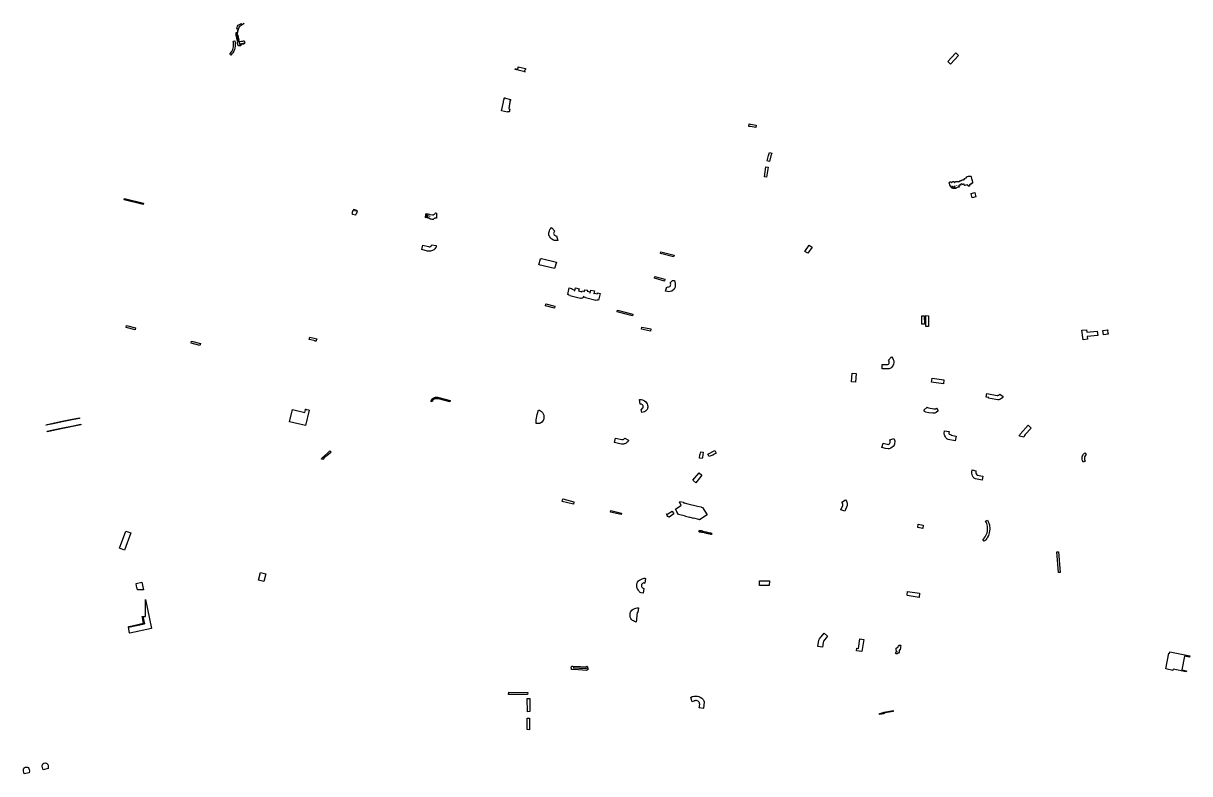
# Model space of a CAD drawing. Header units: metres. Extents: x 208941 to 211073, y 466828 to 469596.
# Drawn here: x 208995 to 211027, y 466828 to 468135 of the extents above; entities that cross this region are included whole.
import ezdxf

# ---------------------------------------------------------------- set-up
doc = ezdxf.new("R2010")
doc.units = ezdxf.units.M
doc.layers.add('DESCRIPTION_ERROR', color=5, linetype='Continuous')
doc.layers.add('EXCESS_ERROR', color=1, linetype='Continuous')

msp = doc.modelspace()

# ---------------------------------------------------------------- linework, layer by layer
at = {"layer": 'DESCRIPTION_ERROR'}
for points in [[(209372.6, 468133.6), (209373.1, 468133.9), (209373.7, 468133.9), (209373.7, 468134.3), (209374.6, 468134.4), (209374.3, 468133.9), (209374, 468133.9), (209374.4, 468133.3), (209375.8, 468133.2), (209377.6, 468134.2), (209378.5, 468135), (209379.4, 468135), (209379.4, 468135), (209379.7, 468134.5), (209370.5, 468129.2), (209369.2, 468124.2), (209366.8, 468114.7), (209368.3, 468114.9), (209369.2, 468110.3), (209370, 468106.6), (209369.8, 468106.7), (209369.5, 468107.6), (209369, 468107.8), (209368.8, 468107.3), (209369.3, 468106.1), (209369.3, 468104.9), (209367.6, 468104.9), (209367.1, 468105.4), (209367, 468107), (209366.6, 468107.8), (209366.5, 468110.9), (209366.2, 468111.2), (209365.9, 468112.6), (209365.6, 468113), (209365.2, 468117.6), (209365.7, 468119.2), (209367.6, 468119.5), (209368.2, 468121.2), (209368.4, 468122.9), (209368.7, 468123.1), (209368.7, 468124.8), (209368.3, 468125.2), (209367.1, 468125), (209366.9, 468125.4), (209367, 468127.9), (209367.6, 468130.3), (209369.2, 468131.7), (209369.2, 468131.7), (209370.1, 468132.2), (209370.7, 468132.5), (209371.2, 468132.9), (209372.3, 468133.5), (209372.6, 468133.6)], [(209367.4, 468112), (209367.6, 468111.5), (209368.1, 468111.5), (209368.1, 468112.3), (209367.6, 468113), (209367.4, 468112)], [(209367.8, 468108.8), (209368.3, 468108.7), (209368.6, 468108.8), (209368.6, 468109.4), (209368.2, 468109.7), (209368.3, 468110.4), (209368, 468110.5), (209367.8, 468108.8)], [(209377.1, 468103.9), (209378.5, 468104.3), (209379.1, 468104.6), (209379.5, 468104.7), (209380.4, 468100.2), (209371.7, 468098.5), (209370.9, 468102.2), (209371.6, 468098.4), (209380.1, 468100.1), (209380.2, 468099.9), (209380.1, 468099.7), (209378.8, 468099.4), (209378.3, 468099), (209377.1, 468098.9), (209376.7, 468098.5), (209374.7, 468098.5), (209372.6, 468097.9), (209372.5, 468097.7), (209373.5, 468097.3), (209373.4, 468096.7), (209373.6, 468096.5), (209373.6, 468096.2), (209372.8, 468095.9), (209371.4, 468095.9), (209371.1, 468096.1), (209369.5, 468096), (209369.2, 468096.2), (209369, 468097.1), (209368.6, 468097.4), (209368.5, 468097.7), (209367.9, 468100.4), (209367.8, 468101.4), (209368, 468102.8), (209368.6, 468103.7), (209370, 468103.8), (209370.5, 468104.3), (209370.7, 468103), (209371.7, 468103.2), (209371.7, 468103.2), (209371.7, 468103.2), (209375, 468103.8), (209377.1, 468103.9)], [(209869.6, 468054.5), (209868.5, 468053.6), (209867.9, 468052.4), (209868.1, 468051.7), (209867.5, 468051.4), (209867.6, 468051.1), (209868.9, 468050.6), (209851.9, 468054.8), (209852.3, 468056.3), (209852.5, 468056.3), (209852.6, 468055.7), (209853.1, 468055.4), (209854.4, 468055.1), (209855.3, 468055.1), (209856.4, 468055.9), (209857, 468057.4), (209857.1, 468059), (209869.7, 468056.1), (209869.6, 468054.5)], [(209833.2, 468005.2), (209833.3, 468005.2), (209833.6, 468005), (209834.7, 468004.8), (209843.5, 468002.5), (209843.3, 468001.1), (209842.6, 467999.4), (209842.3, 467996.4), (209842.1, 467995.1), (209841.8, 467994.8), (209841.6, 467992.3), (209841.4, 467992.1), (209841.4, 467991.1), (209841.8, 467990.2), (209841.4, 467989.9), (209841.2, 467988.4), (209840.9, 467987.9), (209840.9, 467986.9), (209842.2, 467985.4), (209842.3, 467984.8), (209841.7, 467983.7), (209841.6, 467981.5), (209841, 467980.7), (209840.5, 467980.7), (209840.4, 467980.9), (209840.2, 467980.7), (209839.2, 467980.7), (209838.5, 467980.9), (209838.4, 467980.4), (209838.1, 467980.2), (209827.6, 467982.9), (209827.6, 467982.9), (209831.1, 467997.5), (209831.4, 467998.3), (209831.4, 467998.9), (209832.1, 468001.5), (209832.4, 468002.3), (209832.5, 468003.1), (209832.8, 468004.7), (209833.2, 468005.2)], [(210643.2, 467868.6), (210644.4, 467869.1), (210645.1, 467869.1), (210645.7, 467868.7), (210646.3, 467868.2), (210646.6, 467867.6), (210646.5, 467867.6), (210647.1, 467865), (210647.2, 467864.9), (210647.2, 467864.8), (210648.1, 467861.5), (210648.1, 467860.6), (210648.5, 467859.8), (210648.8, 467857.1), (210648.6, 467856.7), (210647.4, 467856.1), (210646.2, 467855.9), (210645.4, 467854.4), (210644.3, 467854.4), (210643.1, 467853.6), (210643.9, 467852.2), (210643.6, 467851.7), (210642.5, 467851.8), (210642.1, 467851.6), (210641, 467851.6), (210640.6, 467853.1), (210640.1, 467853.5), (210637.2, 467853), (210635.2, 467852.3), (210634.6, 467852.6), (210634, 467854.7), (210633.2, 467854.8), (210631.9, 467854.1), (210631, 467854.1), (210630.1, 467855.6), (210629.9, 467855.6), (210629.2, 467854.7), (210628.8, 467854.7), (210628.4, 467855), (210628, 467854.1), (210628.1, 467853.4), (210625.7, 467853), (210625, 467852.6), (210625, 467851.3), (210625.3, 467850.8), (210625.2, 467849.6), (210623, 467849.4), (210621.7, 467848.9), (210620.9, 467848.4), (210620.2, 467847.4), (210616.9, 467847.5), (210616.3, 467847.1), (210615, 467847.1), (210614.3, 467848), (210612.6, 467848), (210612.5, 467848.3), (210613.3, 467848.4), (210613.6, 467848.7), (210613.7, 467849.4), (210614.2, 467849.4), (210615, 467850), (210615, 467850.2), (210614.4, 467850.7), (210613.6, 467850.7), (210613.1, 467850.2), (210613.3, 467849.6), (210612.6, 467849.3), (210612.4, 467849.5), (210612.2, 467850.7), (210611.2, 467851), (210610.9, 467850.4), (210611.4, 467850), (210611.4, 467849.6), (210611, 467849.5), (210610.7, 467849.8), (210610.7, 467850.7), (210609.4, 467853), (210609.2, 467854.4), (210608.3, 467856.5), (210608.3, 467857.6), (210609, 467857.9), (210609.4, 467858.9), (210610.7, 467858.9), (210612.4, 467858), (210612.8, 467858), (210613.8, 467859), (210614.5, 467859.4), (210615.4, 467859.4), (210616.6, 467859), (210616.9, 467858), (210617.6, 467858), (210618, 467858.5), (210618.8, 467858.8), (210619.3, 467859.4), (210621.1, 467859.7), (210622.9, 467859.4), (210625.2, 467859.5), (210626.3, 467858.8), (210628, 467861), (210629.6, 467861.5), (210630.5, 467862.5), (210631.3, 467862.6), (210632.9, 467862.4), (210634.2, 467863.1), (210635.4, 467864.5), (210636, 467864.6), (210636, 467865.2), (210638, 467865.8), (210638.3, 467866.3), (210638.4, 467867.8), (210641.5, 467868.6), (210641.7, 467868.7), (210643.2, 467868.6)], [(210617, 467850.5), (210616.8, 467850.1), (210616.9, 467849.4), (210618, 467849.3), (210618.5, 467849.5), (210618.5, 467850.1), (210617.9, 467850), (210617.2, 467850.5), (210617.2, 467850.8), (210617.5, 467851.2), (210617, 467851.4), (210617, 467850.5)], [(210616.8, 467848.6), (210617.3, 467848.6), (210617.4, 467848.8), (210617, 467849), (210616.8, 467848.6)], [(210620.8, 467852.3), (210621, 467852), (210621.1, 467852.8), (210620.9, 467852.8), (210620.8, 467852.3)], [(209712.6, 467804.8), (209714.4, 467804.6), (209714.4, 467795.8), (209711.6, 467795.6), (209711.2, 467795), (209710.6, 467794.9), (209709.5, 467793.8), (209708.9, 467793.6), (209706.8, 467793.6), (209705.4, 467793.8), (209705.1, 467793.9), (209704.3, 467794.2), (209703.4, 467794.4), (209702.9, 467794.8), (209702.2, 467794.9), (209702.2, 467795.4), (209701.3, 467796.1), (209701.3, 467796.7), (209700.8, 467796.4), (209700.8, 467795.8), (209699.2, 467795.9), (209699.4, 467796.5), (209698.8, 467797.2), (209699, 467797.7), (209699, 467799.8), (209698.8, 467800.3), (209699.2, 467800.7), (209698, 467801.3), (209697.2, 467801.2), (209697, 467800.8), (209697, 467799.6), (209697.2, 467799.1), (209697.2, 467797.4), (209697.8, 467797.4), (209698, 467797.2), (209697.4, 467797.2), (209697, 467796.6), (209696.3, 467796.5), (209695.7, 467797), (209695.3, 467797.7), (209695.4, 467799.2), (209695.8, 467799.5), (209696.2, 467802.8), (209696.4, 467803.3), (209696.7, 467804), (209699.8, 467803.2), (209699.9, 467803.2), (209700, 467803.2), (209702.6, 467802.5), (209702.4, 467802.2), (209701.8, 467802.1), (209702, 467801.9), (209702.6, 467802), (209702.8, 467802.2), (209703.8, 467802.2), (209707.6, 467801.3), (209708.8, 467801.3), (209709.6, 467801.7), (209709.8, 467801.8), (209709.9, 467801.9), (209710, 467801.9), (209710.9, 467802.4), (209711.7, 467803.4), (209712.2, 467804.3), (209712.6, 467804.8)], [(209696.2, 467799.6), (209696.5, 467799.5), (209696.8, 467799.7), (209696.8, 467800.4), (209696.4, 467800.8), (209696.2, 467799.6)], [(209699.6, 467800.4), (209699.6, 467799.7), (209699.9, 467799.7), (209699.8, 467800.8), (209699.4, 467800.6), (209699.6, 467800.4)], [(209702.2, 467798.3), (209702.6, 467798.3), (209702.6, 467799), (209702.2, 467799), (209702.2, 467798.3)], [(210194, 467246.8), (210194.2, 467246.2), (210193.9, 467245.3), (210193.7, 467245), (210192.7, 467244.8), (210191.8, 467245.3), (210188.8, 467245.8), (210187.3, 467245.7), (210185.2, 467246.5), (210184.1, 467247.4), (210182, 467247.1), (210180.7, 467248.1), (210179.6, 467248.1), (210179.4, 467248.4), (210179, 467248.2), (210178.3, 467248.2), (210178, 467248.4), (210177.2, 467248.3), (210175.3, 467248.6), (210175.2, 467249.3), (210174.6, 467248.8), (210173.2, 467249), (210172.2, 467249.6), (210172.3, 467250.6), (210171.5, 467251.1), (210172.2, 467252), (210174.8, 467251.8), (210176, 467251.5), (210176.5, 467251.3), (210177.4, 467251.2), (210178.2, 467251), (210178.6, 467250.7), (210180.6, 467250.2), (210181.2, 467250.2), (210184.3, 467249.4), (210184.3, 467249.4), (210184.4, 467249.4), (210188.3, 467248.4), (210188.4, 467248.3), (210188.6, 467248.3), (210191.5, 467247.6), (210191.8, 467247.5), (210191.9, 467247.5), (210193.4, 467247.1), (210194, 467246.8)], [(209191.1, 467159.4), (209201.3, 467161.5), (209204, 467148.2), (209193.4, 467148.1), (209192.8, 467151), (209192.8, 467151.5), (209192.6, 467151.9), (209191.1, 467159.1), (209191.1, 467159.4)], [(209207.5, 467102), (209207.5, 467131.6), (209218.1, 467080.9), (209179.9, 467072.9), (209179.8, 467073.2), (209179.4, 467074.3), (209179.3, 467074.7), (209179.2, 467076), (209178.8, 467077.1), (209177.6, 467083.3), (209205.6, 467089.1), (209202.9, 467102), (209207.5, 467102)], [(209201.8, 467102), (209202.9, 467102), (209205.6, 467089.2), (209177.6, 467083.3), (209177.8, 467083.7), (209178.6, 467084.6), (209179, 467084.8), (209204, 467090.3), (209202.8, 467096), (209202.8, 467096.2), (209202.8, 467097.2), (209202, 467099.5), (209202, 467099.8), (209201.8, 467102)], [(210517.2, 467047.8), (210518.3, 467048), (210519.4, 467049.8), (210520.1, 467052), (210521.9, 467051.9), (210522.7, 467051.9), (210523.5, 467051.8), (210523.7, 467051.5), (210523.4, 467049.1), (210523.2, 467048.6), (210523.1, 467046.2), (210522.9, 467045.2), (210522.6, 467044.3), (210522.5, 467043.2), (210522, 467044), (210521.4, 467043.7), (210521, 467043), (210521.2, 467041.6), (210520.9, 467040), (210519.6, 467038.1), (210518.6, 467038.3), (210517.9, 467037.8), (210517.8, 467037.4), (210517.3, 467036.9), (210516.6, 467037), (210515.6, 467036.8), (210515.3, 467037), (210514.8, 467038.3), (210514.9, 467039.5), (210516.1, 467041.3), (210515.6, 467044.5), (210515.9, 467046.5), (210517.2, 467047.8)], [(210517.2, 467041.2), (210517.2, 467041.3), (210517.1, 467041.2), (210517.2, 467041.2)], [(210521.6, 467051.3), (210521.9, 467051.2), (210522.7, 467051), (210523.1, 467051.3), (210522.7, 467051.6), (210521.9, 467051.8), (210521.6, 467051.3)]]:
    msp.add_lwpolyline(points, close=True, dxfattribs=at)
at = {"layer": 'EXCESS_ERROR'}
for points in [[(209354.2, 468081.3), (209356.1, 468083.5), (209357.9, 468086), (209359.4, 468089.2), (209360.2, 468091.8), (209360.7, 468094.3), (209361, 468096.8), (209360.9, 468099.2), (209360.7, 468101.4), (209360.3, 468103.7), (209363, 468104.3), (209363.5, 468101.8), (209363.8, 468098.4), (209363.7, 468095.2), (209363.2, 468091.8), (209362.6, 468089.4), (209361.2, 468086.4), (209359.4, 468083.4), (209358.2, 468081.7), (209356.2, 468079.3), (209354.2, 468081.3)], [(210624.2, 468079.2), (210610.5, 468064.1), (210605.9, 468068.3), (210619.6, 468083.5), (210624.2, 468079.2)], [(210259, 467955.6), (210259.6, 467959.8), (210261.7, 467959.5), (210271.8, 467957.8), (210271.1, 467953.6), (210261.7, 467955.2), (210259, 467955.6)], [(210298.9, 467909), (210297.3, 467904.5), (210294.8, 467894.4), (210290.8, 467895.6), (210293.2, 467904.7), (210294.9, 467910.1), (210298.9, 467909)], [(210290, 467867.1), (210286.5, 467867.4), (210288.7, 467885.3), (210292.6, 467884.6), (210290, 467867.1)], [(209203.7, 467819.5), (209170.2, 467827.8), (209170.7, 467829.8), (209204.2, 467821.7), (209203.7, 467819.5)], [(210647.9, 467831.3), (210646.7, 467835.7), (210646.9, 467835.8), (210646.2, 467838.6), (210652.5, 467840.2), (210653.2, 467837.7), (210653.3, 467837.7), (210654.6, 467833), (210647.9, 467831.3)], [(209572.6, 467810.7), (209572, 467808.8), (209573.1, 467808.5), (209573.6, 467810.2), (209575.7, 467809.8), (209575.2, 467807.9), (209576.1, 467807.7), (209574.9, 467802.9), (209573.8, 467803.2), (209573.3, 467800.9), (209568.5, 467802.2), (209569, 467804.1), (209567.9, 467804.4), (209569.2, 467809.4), (209570, 467809.2), (209570.4, 467811.2), (209572.6, 467810.7)], [(209920.8, 467772.8), (209920.3, 467772.4), (209919.8, 467771.9), (209919.2, 467771), (209918.9, 467770.1), (209918.7, 467768.9), (209919.1, 467767.9), (209919.8, 467766.6), (209920.6, 467765.8), (209922.3, 467765.2), (209923.9, 467765.1), (209925.8, 467757), (209923.7, 467756.5), (209920.5, 467756.6), (209918.4, 467757.2), (209915.6, 467759), (209913.7, 467760.7), (209912.1, 467763), (209911.3, 467764), (209910.9, 467765.3), (209910.6, 467766.3), (209910.4, 467768.2), (209910.4, 467770.1), (209910.7, 467771.6), (209911.4, 467773.7), (209912.3, 467775.8), (209913.8, 467777.9), (209915.2, 467779.3), (209920.8, 467772.8)], [(209700.4, 467746.2), (209702, 467746), (209703.4, 467746), (209705, 467746.8), (209705.4, 467747.2), (209705.9, 467747.8), (209706.6, 467749.4), (209714.2, 467747.8), (209713.9, 467745.4), (209712.9, 467744), (209711.6, 467742.4), (209709.8, 467740.7), (209707.5, 467739.3), (209705.7, 467738.6), (209704.3, 467738.2), (209702.1, 467738), (209699.2, 467738.4), (209688.8, 467741.2), (209690.7, 467748.8), (209700.4, 467746.2)], [(210364.1, 467748.9), (210369.4, 467745.3), (210361.8, 467734.5), (210356.5, 467737.6), (210364.1, 467748.9)], [(209920.4, 467707.8), (209893.2, 467714.4), (209895.9, 467724.6), (209897.4, 467725.4), (209923.5, 467718.9), (209920.4, 467707.8)], [(210128.7, 467731.5), (210127.9, 467728.1), (210105, 467734.1), (210105.7, 467737.1), (210128.7, 467731.5)], [(210112.4, 467689.3), (210111.7, 467685.9), (210094.4, 467690.9), (210095.1, 467693.9), (210112.4, 467689.3)], [(210118, 467675.8), (210119.5, 467676), (210121, 467676.7), (210122.2, 467677.9), (210122.7, 467679.2), (210122.9, 467680.7), (210122.6, 467681.9), (210122, 467682.8), (210121.7, 467683.1), (210126, 467687.1), (210129.5, 467686.9), (210130.6, 467681.7), (210130.7, 467679.1), (210130.6, 467677.1), (210130.4, 467675.3), (210130.2, 467674.1), (210128.7, 467672.3), (210124.6, 467668.7), (210121.8, 467667.8), (210119.5, 467667.5), (210117.2, 467667.7), (210113.9, 467668.3), (210116.2, 467675.9), (210118, 467675.8)], [(209950.5, 467673.4), (209950.2, 467672), (209954.8, 467670.8), (209954.6, 467669.6), (209955.6, 467669.3), (209956.8, 467674.1), (209963.1, 467672.5), (209962.3, 467669.4), (209968.1, 467667.4), (209968.5, 467669), (209972.4, 467667.9), (209973, 467670.9), (209977.5, 467670), (209977.2, 467668.5), (209981.9, 467667.4), (209981.6, 467666.3), (209982, 467666.2), (209981.9, 467665.4), (209982.6, 467665.1), (209983.7, 467670.5), (209989.8, 467669.2), (209988.8, 467664.2), (209989.4, 467663.8), (209989.7, 467665.1), (209995, 467664), (209995.4, 467665.5), (209999.7, 467664.3), (209996.8, 467652.7), (209995, 467653.2), (209994.8, 467652.5), (209992.5, 467653), (209992.3, 467652.2), (209974, 467656.7), (209974.2, 467657.6), (209971.7, 467658.1), (209972, 467658.8), (209970.6, 467659.1), (209969.8, 467656.2), (209968.1, 467656.6), (209967.9, 467656), (209965.5, 467656.5), (209965.3, 467655.8), (209947.1, 467660.3), (209947.3, 467661.1), (209944.8, 467661.6), (209945, 467662.4), (209943.4, 467662.8), (209946, 467674.4), (209950.5, 467673.4)], [(209921, 467642.5), (209920.2, 467639), (209904.4, 467642.8), (209905.3, 467646.3), (209921, 467642.5)], [(210056.6, 467628.4), (210056.1, 467625.8), (210029.6, 467632.3), (210030.2, 467635.2), (210056.6, 467628.4)], [(210564.8, 467611.1), (210560.6, 467611.1), (210560.6, 467625.8), (210564.7, 467625.7), (210564.8, 467611.1)], [(210571.8, 467607), (210567.2, 467606.9), (210567.1, 467625.9), (210572.1, 467625.8), (210571.8, 467607)], [(209190.1, 467604.9), (209189.2, 467601.4), (209173.6, 467605.2), (209174.6, 467608.8), (209190.1, 467604.9)], [(210088.1, 467602.8), (210087.3, 467598.6), (210072, 467602.4), (210072.6, 467606.1), (210088.1, 467602.8)], [(209505.8, 467585.6), (209504.6, 467581), (209502.9, 467581.4), (209503, 467581.9), (209493, 467584.4), (209492.6, 467584.5), (209493.8, 467588.7), (209505.8, 467585.6)], [(210848.7, 467589.4), (210849.3, 467584.7), (210841.4, 467583.8), (210839, 467600.4), (210847.3, 467601.4), (210847.7, 467596.9), (210866, 467599.1), (210867, 467591.6), (210848.7, 467589.4)], [(210876.1, 467600.3), (210884.5, 467601.3), (210884.6, 467600.6), (210884, 467600.5), (210884.7, 467594.6), (210885.3, 467594.6), (210885.4, 467593.5), (210876.9, 467592.4), (210876.1, 467600.3)], [(209302.3, 467574), (209286.8, 467577.8), (209287.8, 467581.4), (209303.1, 467577.6), (209302.3, 467574)], [(210509.7, 467551.1), (210510.7, 467549.5), (210511.1, 467548.4), (210511.4, 467547.5), (210511.5, 467546.8), (210511.5, 467545.8), (210511.5, 467543.7), (210511.2, 467541.4), (210510.3, 467539.7), (210509.3, 467537.8), (210508.1, 467536.1), (210506.4, 467534.7), (210504.9, 467533.9), (210503.5, 467533.5), (210500.3, 467533.2), (210491.5, 467533.3), (210491.4, 467540.8), (210500.4, 467540.8), (210501.3, 467540.8), (210502.4, 467541.3), (210502.8, 467541.9), (210503.2, 467543.1), (210503.4, 467543.8), (210503.4, 467545.3), (210503.3, 467546.7), (210502.6, 467548.2), (210507.7, 467553.9), (210509.7, 467551.1)], [(210439.1, 467525.6), (210445.7, 467525.1), (210444.7, 467510.3), (210438.1, 467510.7), (210439.1, 467525.6)], [(210598.5, 467513.9), (210598, 467507.1), (210577.4, 467510), (210578.3, 467517.2), (210598.5, 467513.9)], [(209738, 467475.7), (209717.9, 467480.8), (209715.4, 467481.3), (209713.4, 467481.3), (209711.8, 467481), (209710.5, 467480.5), (209709.3, 467479.6), (209708.5, 467478.7), (209707.9, 467477.3), (209707.3, 467475.6), (209705.2, 467476.2), (209705.5, 467477.7), (209706.2, 467479.4), (209707.4, 467481), (209709, 467482.4), (209711.2, 467483.5), (209712.8, 467483.9), (209714.7, 467484), (209716.5, 467483.7), (209738.6, 467478.1), (209738, 467475.7)], [(210702, 467485), (210700.5, 467483), (210699.6, 467482), (210698, 467480.9), (210696.3, 467480), (210694.5, 467479.5), (210692.7, 467479.4), (210689.5, 467479.6), (210676.6, 467481.9), (210676.9, 467483.3), (210672.4, 467484.2), (210673.6, 467490.3), (210691.6, 467487), (210692.7, 467487), (210693.6, 467487.2), (210694.7, 467487.7), (210696.1, 467489.1), (210702, 467485)], [(209485, 467457.2), (209486.3, 467462.1), (209486.1, 467462.2), (209486.3, 467463.1), (209487.3, 467462.9), (209487.2, 467462.6), (209491.7, 467461.6), (209491.8, 467461.8), (209492.9, 467461.5), (209486.2, 467434.3), (209458.5, 467441.2), (209463.6, 467462.4), (209485, 467457.2)], [(209893.9, 467461), (209895.6, 467460.3), (209897.4, 467459.2), (209899.3, 467457.2), (209900.7, 467455), (209901.6, 467452.6), (209901.8, 467450.8), (209901.7, 467448.6), (209901.5, 467446.2), (209901.2, 467444.7), (209900.5, 467443.3), (209898.1, 467440.5), (209896, 467438.8), (209894.2, 467437.9), (209892.7, 467437.8), (209888.2, 467438), (209888.3, 467444.5), (209890.2, 467453.8), (209892.2, 467461.5), (209893.9, 467461)], [(210071.4, 467479.6), (210073.5, 467479.2), (210075, 467478.7), (210077.1, 467477.4), (210079.2, 467475.8), (210080.8, 467474.3), (210081.9, 467472.6), (210082.6, 467470.1), (210082.7, 467468), (210082.7, 467466.4), (210082.3, 467465), (210082.1, 467463.9), (210081.6, 467462.2), (210080.2, 467460.6), (210079, 467459.4), (210076.9, 467458.6), (210072.6, 467457.3), (210071.1, 467462.7), (210072.7, 467463.3), (210073.8, 467464.5), (210074.6, 467465.6), (210074.9, 467466.7), (210074.9, 467467.9), (210074.7, 467469), (210074.3, 467469.8), (210074, 467470.2), (210073.8, 467470.3), (210073.6, 467470.5), (210072.6, 467471.2), (210071.6, 467471.7), (210070.5, 467471.8), (210069.7, 467471.7), (210068.5, 467479.6), (210071.4, 467479.6)], [(210589.1, 467460.3), (210585.4, 467457.2), (210583.1, 467456.3), (210579.3, 467455.8), (210572.4, 467456.6), (210567.5, 467457.8), (210566.2, 467458.2), (210565, 467459.4), (210564, 467461.2), (210569.5, 467466.8), (210570.5, 467465.7), (210572, 467465.2), (210581.4, 467463.6), (210582.6, 467463.5), (210584.4, 467463.8), (210586.1, 467464.6), (210589.1, 467460.3)], [(209079.5, 467444.3), (209064.9, 467441.3), (209049.7, 467438.1), (209034.2, 467435), (209034, 467436), (209059.4, 467441.3), (209076.9, 467444.8), (209092.2, 467447.9), (209092.4, 467447), (209079.5, 467444.3)], [(209094.7, 467436), (209086.3, 467434), (209069.1, 467430.5), (209049.4, 467426.4), (209036.5, 467423.8), (209036.3, 467424.7), (209046.8, 467426.9), (209063.4, 467430.3), (209081.4, 467434.1), (209094.5, 467437), (209094.7, 467436)], [(210607.8, 467424.1), (210607.5, 467421.5), (210607.5, 467420.6), (210607.8, 467419.7), (210608.2, 467419.2), (210611.7, 467418.6), (210611.6, 467417.7), (210620.1, 467416.1), (210618.4, 467408.1), (210606.3, 467410.2), (210605.4, 467410.6), (210604.1, 467411.6), (210602.9, 467412.8), (210601.4, 467414.7), (210600.3, 467416.7), (210599.9, 467418.4), (210599.6, 467419.2), (210599.6, 467420.7), (210599.9, 467425.2), (210607.8, 467424.1)], [(210740.7, 467418.9), (210739.1, 467417.1), (210738.6, 467415.9), (210738.2, 467414.5), (210730.5, 467415.8), (210730.9, 467417.6), (210731, 467418.1), (210731.5, 467419.1), (210732.2, 467420.2), (210745.5, 467435.2), (210751.2, 467430.1), (210740.7, 467418.9)], [(210037.4, 467410.1), (210038.1, 467410), (210040, 467410), (210041.3, 467410.6), (210042.8, 467412.7), (210049.3, 467409.1), (210047.9, 467406.4), (210046.4, 467404.9), (210045.1, 467404.1), (210042.7, 467402.8), (210041.6, 467402.5), (210040.5, 467402.2), (210039.3, 467402), (210037, 467401.9), (210034.3, 467402.4), (210025, 467405.1), (210026.7, 467412.8), (210037.4, 467410.1)], [(210499.8, 467401.9), (210501.9, 467401.6), (210502.9, 467401.8), (210503.9, 467402.5), (210504.8, 467403.7), (210505.3, 467404.8), (210505.4, 467406.1), (210505.1, 467407.8), (210504.6, 467409.4), (210511.7, 467412), (210513.3, 467408), (210513.3, 467405.9), (210513, 467403.9), (210512.6, 467402), (210512, 467400.4), (210510.5, 467397.9), (210508.6, 467396.7), (210506.3, 467394.9), (210503.6, 467393.7), (210501.7, 467393.7), (210497.3, 467394.4), (210490.7, 467396.3), (210493.2, 467403.7), (210499.8, 467401.9)], [(209519.2, 467381.7), (209524.4, 467386.3), (209529, 467390.5), (209530.8, 467388.2), (209526.2, 467384.2), (209523.9, 467382.2), (209519.7, 467378.6), (209519.1, 467378), (209517.2, 467376.2), (209517, 467375.4), (209514.3, 467376.1), (209514.8, 467377.7), (209515.1, 467378), (209519.2, 467381.7)], [(210177.5, 467377), (210173, 467377.6), (210173.2, 467378.7), (210173.6, 467382.2), (210173.3, 467382.3), (210173.6, 467384.3), (210173.9, 467384.2), (210175.1, 467388.8), (210179.6, 467388.1), (210177.9, 467378.7), (210177.5, 467377)], [(210199.7, 467390.9), (210202, 467386.6), (210197.3, 467384.2), (210197.6, 467383.6), (210195.6, 467382.6), (210195.4, 467383), (210190, 467380.6), (210187.5, 467384.9), (210199.7, 467390.9)], [(210840.1, 467380.1), (210840.6, 467382), (210841.4, 467383.5), (210842.2, 467384.8), (210844.3, 467387), (210846.8, 467383.9), (210844.8, 467381.9), (210844.1, 467380.1), (210844, 467379.6), (210843.7, 467377.8), (210843.8, 467376.4), (210844, 467375.1), (210845.2, 467372.7), (210841.7, 467370.7), (210840.4, 467373.7), (210839.9, 467375.8), (210839.8, 467378.4), (210840, 467379.6), (210840, 467379.6), (210840.1, 467380.1)], [(210177.3, 467347.8), (210166.5, 467334.9), (210161.2, 467339.3), (210172.1, 467352.4), (210177.3, 467347.8)], [(210665.3, 467339.3), (210654.2, 467341.5), (210651.8, 467342.7), (210649.8, 467344.8), (210648.7, 467346.8), (210648, 467349.2), (210647.6, 467351.8), (210647.7, 467353.3), (210648.4, 467357.1), (210654.8, 467355.9), (210654.3, 467353.3), (210654.4, 467351.8), (210655.1, 467350.2), (210656.1, 467348.9), (210657.1, 467348.2), (210666.5, 467346.4), (210665.3, 467339.3)], [(209954.1, 467301.6), (209953.2, 467297.5), (209933.8, 467302.3), (209934.9, 467306.8), (209954.1, 467301.6)], [(210134.3, 467282.8), (210134.3, 467283.3), (210133.8, 467283.7), (210130.9, 467288.6), (210140.4, 467295), (210140.9, 467295), (210141.2, 467295.3), (210141.2, 467295.8), (210141, 467296.2), (210140.7, 467296.4), (210139.1, 467299.6), (210138.3, 467301.1), (210138.6, 467302.2), (210145.1, 467300.8), (210144.9, 467300), (210146.2, 467299.6), (210146.3, 467299.8), (210152.7, 467298.3), (210152.6, 467298), (210169.2, 467294.1), (210169.3, 467294.3), (210176.1, 467292.8), (210176.1, 467292.4), (210178.3, 467291.9), (210186.4, 467278.8), (210173.1, 467270.5), (210172.3, 467270.6), (210171.5, 467270.9), (210163.1, 467273), (210163.1, 467272.6), (210156.4, 467274.3), (210156.4, 467274.6), (210155.4, 467274.8), (210155.3, 467274.5), (210148.6, 467276.2), (210148.7, 467276.4), (210136.4, 467279.4), (210134.3, 467282.8)], [(210428.9, 467302.8), (210429.7, 467300.9), (210430.2, 467299.1), (210430.3, 467297), (210430, 467295), (210426.2, 467285.6), (210419.5, 467287.5), (210422.5, 467295.2), (210422.7, 467295.6), (210422.8, 467296.5), (210422.8, 467298.3), (210422.3, 467299.4), (210421.2, 467300.8), (210427.3, 467305.1), (210428.9, 467302.8)], [(210037.2, 467282), (210036.7, 467279.4), (210018.1, 467283.9), (210018.7, 467286.6), (210037.2, 467282)], [(210128.5, 467280.5), (210120.3, 467275.1), (210120, 467275.5), (210119.3, 467274.8), (210117.8, 467276.2), (210116.7, 467277.9), (210115.9, 467279.6), (210115.7, 467280.5), (210117.4, 467280.2), (210117.4, 467280.5), (210117.8, 467280.5), (210125.5, 467285.4), (210128.5, 467280.5)], [(210563, 467260.8), (210562, 467255.3), (210553.3, 467256.8), (210554.3, 467262.5), (210563, 467260.8)], [(210666.8, 467236.1), (210669.1, 467238.5), (210670.9, 467240.9), (210672.8, 467244.4), (210674, 467247.7), (210674.7, 467250.7), (210674.9, 467254), (210674.9, 467257.1), (210674.7, 467259.2), (210674.2, 467261.6), (210673.4, 467263.8), (210672.3, 467266.1), (210671.5, 467267.7), (210675, 467269.5), (210676.3, 467267), (210677.4, 467264.2), (210678.2, 467261.7), (210678.6, 467259.4), (210678.9, 467256.8), (210678.9, 467254.3), (210678.6, 467251.1), (210678, 467247.6), (210677.3, 467245.2), (210676.4, 467243), (210675, 467240.2), (210673.5, 467237.8), (210671.7, 467235.6), (210670.6, 467234.4), (210669, 467233.1), (210666.8, 467236.1)], [(209181.8, 467247.4), (209170.9, 467217.5), (209162.2, 467220.9), (209173, 467250.6), (209181.8, 467247.4)], [(210795.9, 467214.4), (210798.7, 467214.5), (210801.2, 467178.5), (210798.5, 467178.4), (210795.9, 467214.4)], [(209417.1, 467176.4), (209413.5, 467162.8), (209404.6, 467165.1), (209408.1, 467178.7), (209417.1, 467176.4)], [(210077.3, 467160), (210077.4, 467160.2), (210076.1, 467160.3), (210074.6, 467160), (210073.9, 467159.6), (210072.8, 467158.7), (210072, 467157.4), (210071.7, 467156.2), (210071.7, 467155), (210071.8, 467153.9), (210072.3, 467153.1), (210073.4, 467152), (210074.8, 467151.2), (210075.8, 467150.9), (210074.9, 467142.7), (210071.3, 467143.3), (210069.8, 467143.9), (210068, 467145.7), (210066.5, 467147.7), (210064.7, 467150.1), (210063.9, 467152.8), (210063.7, 467154.8), (210063.8, 467156.8), (210064, 467158.7), (210064.3, 467160.2), (210065.1, 467161.9), (210066.5, 467163.8), (210068.5, 467165.3), (210070.7, 467166.6), (210073, 467167.7), (210075, 467168.4), (210076.3, 467168.6), (210076.9, 467168.7), (210077.5, 467168.6), (210079.1, 467168.4), (210077.9, 467159.9), (210077.3, 467160)], [(210277.3, 467163.8), (210295, 467163.8), (210294.6, 467156), (210277.3, 467156.1), (210277.3, 467163.8)], [(210556.6, 467142.4), (210555.6, 467135.2), (210535, 467138.6), (210535.2, 467139.4), (210534.7, 467139.4), (210535.5, 467145.6), (210556.6, 467142.4)], [(210059.4, 467093.4), (210057.8, 467094.2), (210056.3, 467094.9), (210055, 467096), (210054.5, 467096.8), (210053.2, 467098.6), (210052.1, 467101), (210052.1, 467102.9), (210052.1, 467104.7), (210052.4, 467107.2), (210052.9, 467109.8), (210053.6, 467111.4), (210055.2, 467113.1), (210057.5, 467114.9), (210060.2, 467116.1), (210062.1, 467116.6), (210064.1, 467117.1), (210065.2, 467117.2), (210066.5, 467117.2), (210065.4, 467108.7), (210064.4, 467109), (210062.4, 467092.2), (210059.4, 467093.4)], [(210396.1, 467067.8), (210389.2, 467058.8), (210388.6, 467056.6), (210387.2, 467048.5), (210379, 467049.6), (210381, 467060.8), (210381.5, 467062.1), (210382.1, 467062.8), (210390, 467072.8), (210396.1, 467067.8)], [(210459.4, 467061.7), (210456.1, 467040.8), (210446.3, 467042.3), (210446.9, 467046.6), (210449.8, 467046.2), (210452.2, 467063), (210459.4, 467061.7)], [(211026.6, 467031), (211018.2, 467032.8), (211013.4, 467008.8), (211021.4, 467007.1), (211021.1, 467005.6), (210998.2, 467010.2), (210997.9, 467008), (210985.7, 467010.6), (210991.1, 467037.8), (210992, 467037.6), (210992.6, 467040.5), (211027.2, 467033.7), (211026.6, 467031)], [(209976.8, 467015.7), (209978.4, 467013.5), (209977.5, 467012.6), (209974.7, 467011.3), (209954.8, 467012.6), (209952.6, 467012.6), (209974.8, 467011.2), (209977.3, 467012.4), (209979.3, 467010), (209975.8, 467008), (209962, 467009), (209951.2, 467009.4), (209950.3, 467009.7), (209950.1, 467009.8), (209950, 467010.2), (209949.9, 467010.5), (209949.6, 467011.3), (209949.5, 467012), (209949.5, 467012.2), (209949.5, 467013.2), (209949.6, 467014.1), (209950.1, 467014.8), (209951, 467015.4), (209952.2, 467015.7), (209965.5, 467015), (209974.8, 467014.5), (209975.8, 467014.8), (209976.8, 467015.7)], [(209873.5, 466969.8), (209873.4, 466965.8), (209840.3, 466965.8), (209840.4, 466969.9), (209873.5, 466969.8)], [(209877, 466936.2), (209873, 466936.1), (209872.7, 466959.2), (209877, 466959.2), (209877, 466936.2)], [(210160.4, 466962.4), (210163.7, 466963.2), (210166.3, 466963.4), (210169.4, 466963.2), (210171.9, 466962.6), (210174.3, 466961.6), (210177.1, 466959.8), (210179.5, 466957.3), (210180.7, 466955.1), (210181.1, 466953.6), (210181.2, 466952.5), (210180.2, 466942.3), (210179.6, 466942.3), (210179.5, 466941.7), (210172.9, 466942.6), (210173, 466943.1), (210172.5, 466943.2), (210172.6, 466944), (210173, 466944), (210173.2, 466946.2), (210173.3, 466948.7), (210173.2, 466950.4), (210172.8, 466951.8), (210172.6, 466952.2), (210171.6, 466953.5), (210170.5, 466954.4), (210169, 466955.1), (210167.7, 466955.5), (210166.1, 466955.5), (210164.6, 466955.3), (210163.8, 466954.9), (210162.8, 466954.6), (210160.4, 466953.5), (210158, 466960.9), (210160.4, 466962.4)], [(210491.3, 466934.1), (210494.7, 466935.6), (210510.2, 466938.5), (210510.6, 466936.4), (210496.7, 466934.1), (210493.5, 466932.5), (210486.9, 466931), (210486.5, 466933), (210491.3, 466934.1)], [(209872.8, 466905), (209872.8, 466925.1), (209876.8, 466925.1), (209876.9, 466904.8), (209872.8, 466905)], [(209005, 466829.9), (208996.2, 466828.2), (208995.2, 466830.3), (208994.7, 466832.6), (208994.6, 466834.7), (208994.7, 466836.2), (208995.2, 466837.5), (208996.2, 466838.6), (208997.9, 466839.6), (208999.6, 466839.8), (209001.2, 466839.6), (209002.8, 466838.8), (209004.1, 466837.2), (209004.9, 466835.2), (209005.2, 466833.4), (209005, 466829.9), (209005, 466829.9)], [(209028.5, 466836.5), (209027.7, 466839), (209027.3, 466841.1), (209027.5, 466842.5), (209027.8, 466843.8), (209028.8, 466845.1), (209030.5, 466846.4), (209032.4, 466846.8), (209034.3, 466846.5), (209035.8, 466845.7), (209037.2, 466844.2), (209037.9, 466842.1), (209038.1, 466837.3), (209029.3, 466834.9), (209028.5, 466836.5)]]:
    msp.add_lwpolyline(points, close=True, dxfattribs=at)

doc.saveas('drawing.dxf')
